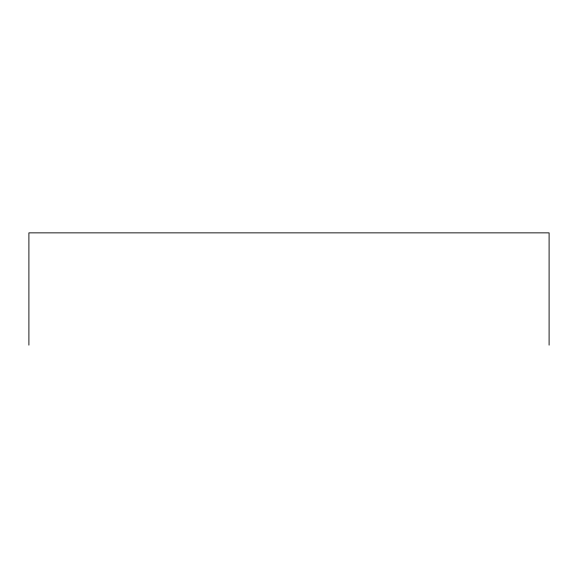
<?xml version="1.0" encoding="UTF-8"?>
<svg xmlns="http://www.w3.org/2000/svg" width="578" height="578" viewBox="0 0 578 578"><rect width="100%" height="100%" fill="white"/><g stroke="black" fill="none" stroke-linecap="round" stroke-linejoin="round"><path stroke-width="0.87" d="M549.1 345.138L549.1 232.862L28.9 232.862L28.9 345.138"/></g></svg>
